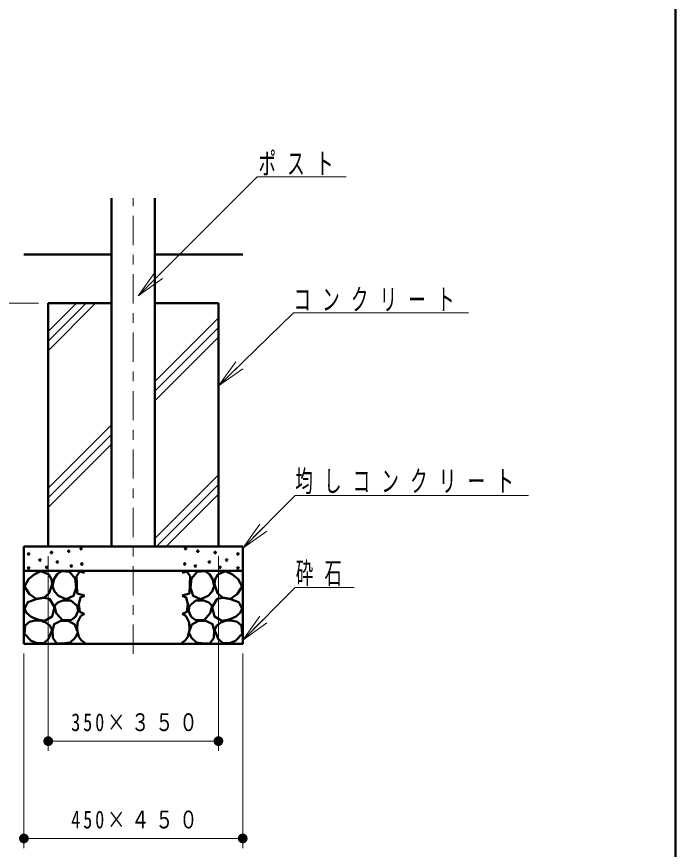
# Model space of a CAD drawing. Units: millimetres on the paper, scale 1:50. Extents: x -385 to 0, y -594 to 267.
# Drawn here: x -67.7 to 0, y -551 to -465.5 of the extents above; entities that cross this region are included whole.
import ezdxf

# ---------------------------------------------------------------- set-up
doc = ezdxf.new("R2010")
doc.units = ezdxf.units.MM
doc.linetypes.add('USER2', pattern=[6, 3, -1, 1, -1])
doc.layers.add('LY_1', color=140, linetype='Continuous', lineweight=50)
doc.styles.add('ＭＳ ゴシック', font='')
doc.styles.get('ＭＳ ゴシック').set_extended_font_data('MS Gothic')

# ---------------------------------------------------------------- blocks, each defined once
blk = doc.blocks.new('filled_dot')
at = {"color": 0, "linetype": 'Continuous', "lineweight": -2, "const_width": 1.25}
blk.add_lwpolyline([(-0.625, 0, 1), (0.625, 0, 1)], format="xyb", close=True, dxfattribs=at)

msp = doc.modelspace()

# ---------------------------------------------------------------- linework, layer by layer
at = {"layer": 'LY_1', "color": 7}
msp.add_line((0, -594), (0, -327), dxfattribs=at)
at = {"layer": 'LY_1', "color": 7, "lineweight": 13}
for p, q in [((-55.233, -494.143), (-43.021, -481.932)), ((-43.021, -481.932), (-33.872, -481.932)), ((-55.233, -494.143), (-53.465, -491.668)), ((-55.233, -494.143), (-53.111, -492.022)), ((-52.758, -492.375), (-55.233, -494.143)), ((-65.496, -494.917), (-77.996, -494.917)), ((-64.496, -497.811), (-61.602, -494.917)), ((-64.496, -498.801), (-60.612, -494.917)), ((-64.496, -499.791), (-59.622, -494.917)), ((-46.996, -503.404), (-39.271, -495.907)), ((-39.271, -495.907), (-21.271, -495.907)), ((-53.519, -502.956), (-46.996, -496.433)), ((-53.519, -503.946), (-46.996, -497.423)), ((-53.519, -504.936), (-46.996, -498.413)), ((-46.996, -503.404), (-45.191, -500.955)), ((-46.996, -503.404), (-44.843, -501.314)), ((-44.495, -501.673), (-46.996, -503.404)), ((-64.496, -513.933), (-57.974, -507.411)), ((-64.496, -514.923), (-57.974, -508.401)), ((-64.496, -515.913), (-57.974, -509.391)), ((-53.519, -519.078), (-46.996, -512.555)), ((-53.368, -519.917), (-46.996, -513.545)), ((-52.378, -519.917), (-46.996, -514.535)), ((-44.496, -520.097), (-39.087, -514.688)), ((-39.087, -514.688), (-15.087, -514.688)), ((-44.496, -520.097), (-42.728, -517.622)), ((-44.496, -520.097), (-42.375, -517.976)), ((-42.021, -518.329), (-44.496, -520.097)), ((-64.496, -520.917), (-64.496, -540.917)), ((-46.996, -520.917), (-46.996, -540.917)), ((-44.496, -529.533), (-39.087, -524.124)), ((-39.087, -524.124), (-33.043, -524.124)), ((-44.496, -529.533), (-42.728, -527.059)), ((-44.496, -529.533), (-42.375, -527.412)), ((-42.021, -527.766), (-44.496, -529.533)), ((-66.996, -530.917), (-66.996, -550.917)), ((-44.496, -530.917), (-44.496, -550.917)), ((-46.996, -539.917), (-64.496, -539.917)), ((-44.496, -549.917), (-66.996, -549.917))]:
    msp.add_line(p, q, dxfattribs=at)
at = {"layer": 'LY_1'}
for p, q in [((-57.974, -519.917), (-57.974, -484.11)), ((-53.519, -519.917), (-53.519, -484.11)), ((-57.974, -489.917), (-66.996, -489.917)), ((-44.496, -489.917), (-53.519, -489.917)), ((-64.496, -494.917), (-64.496, -519.917)), ((-57.974, -494.917), (-64.496, -494.917)), ((-46.996, -494.917), (-53.519, -494.917)), ((-46.996, -494.917), (-46.996, -519.917)), ((-66.996, -519.917), (-66.996, -529.917)), ((-44.496, -519.917), (-66.996, -519.917)), ((-44.496, -519.917), (-44.496, -529.917)), ((-44.496, -522.417), (-66.996, -522.417)), ((-44.496, -529.917), (-66.996, -529.917))]:
    msp.add_line(p, q, dxfattribs=at)
at = {"layer": 'LY_1', "color": 7, "linetype": 'USER2', "lineweight": 13}
msp.add_line((-55.746, -530.94), (-55.746, -484.11), dxfattribs=at)
at = {"layer": 'LY_1'}
for points in [[(-65.75, -525.276), (-66.421, -524.824), (-66.946, -524.009), (-66.529, -523.284), (-65.932, -522.777), (-65.243, -522.451), (-64.428, -522.795), (-64.159, -523.257), (-64.084, -523.791), (-64.392, -524.715), (-64.917, -525.15)], [(-62.652, -525.335), (-63.428, -524.99), (-63.847, -524.537), (-64.054, -523.976), (-63.903, -523.221), (-63.593, -522.764), (-63.148, -522.466), (-62.306, -522.509), (-61.724, -523.199), (-61.638, -524.17), (-61.897, -524.99)], [(-48.841, -525.335), (-48.064, -524.99), (-47.645, -524.537), (-47.439, -523.976), (-47.59, -523.221), (-47.9, -522.764), (-48.344, -522.466), (-49.186, -522.509), (-49.768, -523.199), (-49.854, -524.17), (-49.595, -524.99)], [(-45.742, -525.276), (-45.072, -524.824), (-44.546, -524.009), (-44.963, -523.284), (-45.561, -522.777), (-46.249, -522.451), (-47.064, -522.795), (-47.333, -523.257), (-47.408, -523.791), (-47.1, -524.715), (-46.575, -525.15)], [(-65.606, -527.413), (-66.239, -527.142), (-66.711, -526.782), (-66.946, -526.309), (-66.602, -525.621), (-65.732, -525.331), (-64.998, -525.196), (-64.356, -525.295), (-63.867, -526.146), (-64.084, -527.106), (-64.863, -527.558)], [(-45.887, -527.413), (-45.253, -527.142), (-44.782, -526.782), (-44.546, -526.309), (-44.891, -525.621), (-45.76, -525.331), (-46.494, -525.196), (-47.136, -525.295), (-47.625, -526.146), (-47.408, -527.106), (-46.629, -527.558)], [(-63.018, -527.492), (-63.665, -526.78), (-63.838, -526.025), (-63.519, -525.67), (-62.997, -525.464), (-62.177, -525.464), (-61.53, -526.025), (-61.422, -526.521), (-61.703, -527.147), (-62.091, -527.449)], [(-48.474, -527.492), (-47.827, -526.78), (-47.654, -526.025), (-47.974, -525.67), (-48.495, -525.464), (-49.315, -525.464), (-49.962, -526.025), (-50.07, -526.521), (-49.79, -527.147), (-49.401, -527.449)], [(-65.624, -529.858), (-66.239, -529.605), (-66.946, -528.898), (-66.873, -528.047), (-66.432, -527.666), (-65.841, -527.504), (-65.325, -527.519), (-64.827, -527.685), (-64.343, -528.025), (-64.084, -528.482), (-64.465, -529.405), (-64.936, -529.84)], [(-64.075, -528.57), (-63.903, -527.88), (-63.256, -527.6), (-62.457, -527.556), (-61.767, -527.945), (-61.465, -528.743), (-61.724, -529.304), (-62.242, -529.778), (-63.061, -529.886), (-63.644, -529.843), (-64.015, -529.311)], [(-47.417, -528.57), (-47.59, -527.88), (-48.237, -527.6), (-49.035, -527.556), (-49.725, -527.945), (-50.027, -528.743), (-49.768, -529.304), (-49.25, -529.778), (-48.431, -529.886), (-47.848, -529.843), (-47.477, -529.311)], [(-45.868, -529.858), (-45.253, -529.605), (-44.546, -528.898), (-44.619, -528.047), (-45.06, -527.666), (-45.651, -527.504), (-46.167, -527.519), (-46.665, -527.685), (-47.149, -528.025), (-47.408, -528.482), (-47.027, -529.405), (-46.557, -529.84)]]:
    msp.add_lwpolyline(points, close=True, dxfattribs=at)
for points in [[(-60.782, -522.632), (-61.253, -522.469), (-61.579, -522.976), (-61.543, -523.791), (-61.507, -524.733), (-60.764, -524.95)], [(-50.71, -522.632), (-50.239, -522.469), (-49.913, -522.976), (-49.949, -523.791), (-49.985, -524.733), (-50.728, -524.95)], [(-60.782, -524.969), (-61.181, -525.15), (-61.362, -525.802), (-61.253, -526.617), (-60.8, -526.834)], [(-50.71, -524.969), (-50.311, -525.15), (-50.13, -525.802), (-50.239, -526.617), (-50.692, -526.834)], [(-60.782, -526.834), (-61.145, -527.051), (-61.489, -527.739), (-61.525, -528.464), (-61.344, -529.188), (-61.09, -529.587), (-60.746, -529.822)], [(-50.71, -526.834), (-50.348, -527.051), (-50.004, -527.739), (-49.967, -528.464), (-50.148, -529.188), (-50.402, -529.587), (-50.746, -529.822)]]:
    msp.add_lwpolyline(points, dxfattribs=at)
for centre in [(-61.117, -520.144), (-50.375, -520.144), (-66.512, -520.686), (-64.163, -520.531), (-62.382, -520.402), (-49.11, -520.402), (-47.329, -520.531), (-44.98, -520.686), (-65.35, -521.305), (-63.569, -521.512), (-62.124, -521.925), (-61.04, -521.718), (-50.452, -521.718), (-49.368, -521.925), (-47.923, -521.512), (-46.142, -521.305), (-66.512, -522.131), (-64.653, -522.054), (-46.839, -522.054), (-44.98, -522.131)]:
    msp.add_circle(centre, 0.0774, dxfattribs=at)

# ---------------------------------------------------------------- block references
at = {"layer": 'LY_1', "color": 7, "lineweight": 13, "xscale": 0.4, "yscale": 0.4}
for p in [(-64.496, -539.917), (-66.996, -549.917)]:
    msp.add_blockref('filled_dot', p, dxfattribs=at)
at = {"layer": 'LY_1', "color": 7, "lineweight": 13, "xscale": 0.4, "yscale": 0.4, "rotation": 180}
for p in [(-46.996, -539.917), (-44.496, -549.917)]:
    msp.add_blockref('filled_dot', p, dxfattribs=at)

# ---------------------------------------------------------------- texts
at = {"layer": 'LY_1', "color": 7, "style": 'ＭＳ ゴシック'}
for s, insert, char_height, attachment_point in [('\\T1.64;\\W0.6;ポスト', (-42.872, -481.782), 2.199, 7), ('\\T1.64;\\W0.6;コンクリート', (-39.271, -495.757), 2.199, 7), ('\\T1.64;\\W0.6;均しコンクリート', (-39.087, -514.538), 2.199, 7), ('\\T1.64;\\W0.6;砕石', (-39.043, -523.974), 2.199, 7), ('\\T1.32;\\W0.75;350×３５０', (-55.339, -538.917), 1.833, 8), ('\\T1.32;\\W0.75;450×４５０', (-55.339, -548.917), 1.833, 8)]:
    msp.add_mtext(s, dxfattribs=dict(at, insert=insert, char_height=char_height, attachment_point=attachment_point))

doc.saveas('drawing.dxf')
